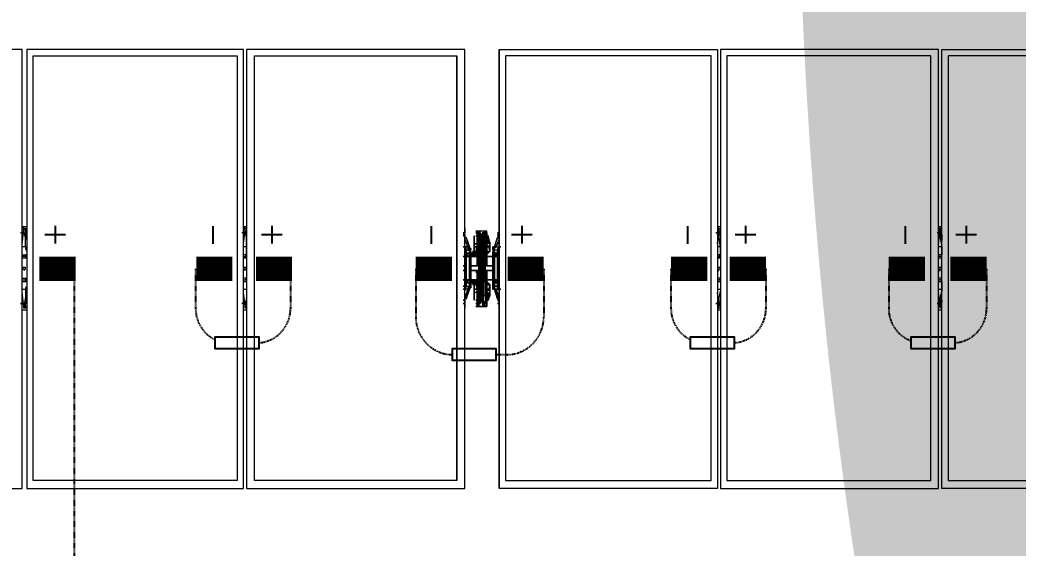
# Model space of a CAD drawing. Header units: feet. Extents: x -354 to 55127, y -297 to 4121.
# Drawn here: x 1429.5 to 1635.2, y 2525.7 to 2634.7 of the extents above; entities that cross this region are included whole.
import ezdxf
from ezdxf.enums import TextEntityAlignment as Align

# ---------------------------------------------------------------- set-up
doc = ezdxf.new("R2018")
doc.units = ezdxf.units.FT
doc.header["$MEASUREMENT"] = 0
doc.linetypes.add('HIDDEN', pattern=[0.375, 0.25, -0.125])
for name, color, linetype in [('E-HARN-COMP', 8, 'Continuous'), ('E-TRNK-CABL-NEG', 6, 'HIDDEN'), ('E-TRUNK-CABLE-POS', 6, 'HIDDEN'), ('G-ANNO-TEXT', 1, 'Continuous'), ('Polarity-Text', 7, 'Continuous')]:
    doc.layers.add(name, color=color, linetype=linetype)
doc.styles.add('NEI-A', font='arial.ttf')
doc.styles.get("Standard").update_dxf_attribs({"font": 'arial.ttf'})

# ---------------------------------------------------------------- blocks, each defined once
blk = doc.blocks.new('A$Cc93f9aa1')
at = {"lineweight": 5}
for points in [[(5.5131, 0.4666), (5.5131, 0), (5.2831, 0), (5.2831, 0.4666)], [(5.7481, 0.4666), (5.5164, 0.4666), (5.5164, 0), (5.7481, 0)], [(5.9831, 0), (5.7514, 0), (5.7514, 0.4666), (5.9831, 0.4666)], [(6.2514, 0), (6.2514, 0.4666), (6.0198, 0.4666), (6.0198, 0)], [(6.4847, 0.4666), (6.2547, 0.4666), (6.2547, 0), (6.4847, 0)], [(6.7197, 0.4666), (6.4897, 0.4666), (6.4897, 0), (6.7197, 0)], [(5.5064, 0.4583), (5.2898, 0.4583), (5.2898, 0.0067), (5.5064, 0.0067)], [(5.7414, 0.0067), (5.7414, 0.4583), (5.5248, 0.4583), (5.5248, 0.0067)], [(5.9764, 0.0067), (5.9764, 0.4583), (5.7581, 0.4583), (5.7581, 0.0067)], [(6.0281, 0.4583), (6.2431, 0.4583), (6.2431, 0.0067), (6.0281, 0.0067)], [(6.2614, 0.4583), (6.4781, 0.4583), (6.4781, 0.0067), (6.2614, 0.0067)], [(5.5148, 0.275), (5.5148, 0.2733)], [(5.9848, 0.2667), (5.9831, 0.2683), (5.9831, 0.27), (5.9831, 0.275), (5.9831, 0.27), (5.9831, 0.2683)], [(5.9948, 0.2667), (5.9931, 0.2617), (5.9931, 0.25), (5.9931, 0.2517), (5.9931, 0.25), (5.9931, 0.2617)], [(5.9964, 0.2667), (5.9964, 0.2583), (5.9964, 0.2667), (5.9948, 0.2667), (5.9948, 0.2583), (5.9948, 0.2667)], [(6.0081, 0.27), (6.0064, 0.27), (6.0064, 0.2733), (6.0064, 0.2717), (6.0048, 0.2717), (6.0048, 0.27), (6.0064, 0.27), (6.0048, 0.27), (6.0064, 0.27), (6.0048, 0.27), (6.0031, 0.27), (6.0048, 0.27), (6.0031, 0.27), (6.0048, 0.27), (6.0064, 0.27), (6.0048, 0.27), (6.0031, 0.27), (6.0031, 0.2683), (6.0031, 0.27), (6.0048, 0.27), (6.0031, 0.27), (6.0048, 0.27), (6.0048, 0.2683), (6.0031, 0.2683), (6.0014, 0.2683), (5.9998, 0.2683), (5.9981, 0.2683), (5.9981, 0.27), (5.9964, 0.27), (5.9964, 0.2733), (5.9981, 0.2733), (5.9981, 0.2717), (5.9998, 0.2717), (5.9981, 0.2717), (5.9981, 0.2733), (5.9998, 0.2733), (6.0048, 0.2733), (6.0064, 0.2733), (6.0081, 0.2733), (6.0064, 0.2733), (6.0048, 0.2733), (5.9998, 0.2733), (5.9981, 0.2733), (5.9964, 0.2733), (5.9964, 0.27), (5.9981, 0.27), (5.9981, 0.2683), (5.9998, 0.2683), (6.0014, 0.2683), (6.0031, 0.2683), (6.0048, 0.2683), (6.0048, 0.27), (6.0048, 0.2717), (6.0064, 0.2717), (6.0064, 0.2733), (6.0064, 0.27)], [(5.9964, 0.2383), (5.9981, 0.2383), (5.9964, 0.2383), (5.9964, 0.2617), (5.9964, 0.27), (5.9981, 0.27), (5.9964, 0.27), (5.9964, 0.2617)], [(5.9998, 0.27), (5.9981, 0.27), (5.9964, 0.27), (5.9981, 0.27)], [(6.0064, 0.195), (6.0064, 0.2033), (6.0064, 0.195), (6.0081, 0.195), (6.0064, 0.195), (6.0048, 0.1967), (6.0064, 0.195), (6.0064, 0.1933), (6.0048, 0.1933), (6.0048, 0.195), (6.0048, 0.1967), (6.0048, 0.195), (6.0064, 0.195), (6.0048, 0.195), (6.0048, 0.1933), (6.0064, 0.1933), (6.0064, 0.195), (6.0048, 0.195), (6.0048, 0.1933), (6.0064, 0.1933), (6.0081, 0.1933), (6.0064, 0.1933), (6.0048, 0.1933), (6.0048, 0.195), (6.0031, 0.195), (6.0048, 0.195), (6.0031, 0.195), (6.0048, 0.195), (6.0031, 0.195), (6.0048, 0.195), (6.0031, 0.195), (6.0048, 0.195), (6.0048, 0.1967), (6.0031, 0.1967), (6.0031, 0.2183), (6.0014, 0.2183), (6.0014, 0.2467), (6.0031, 0.2467), (6.0031, 0.2683), (6.0048, 0.2683), (6.0048, 0.2467), (6.0031, 0.2467), (6.0031, 0.2183), (6.0048, 0.2183), (6.0048, 0.2467), (6.0048, 0.2183), (6.0031, 0.2183), (6.0031, 0.2467), (6.0048, 0.2467), (6.0048, 0.2683), (6.0031, 0.2683), (6.0031, 0.2467), (6.0014, 0.2467), (6.0014, 0.2183), (6.0031, 0.2183), (6.0031, 0.1967), (6.0048, 0.1967), (6.0031, 0.1967), (6.0014, 0.1967), (5.9998, 0.1967), (5.9998, 0.195), (5.9981, 0.195), (5.9964, 0.195), (5.9981, 0.1967), (5.9964, 0.195), (5.9964, 0.1933), (5.9981, 0.1933), (5.9981, 0.195), (5.9998, 0.195), (5.9981, 0.195), (5.9981, 0.1967), (5.9981, 0.195), (5.9964, 0.195), (5.9964, 0.1933), (5.9981, 0.1933), (5.9981, 0.195), (5.9998, 0.195), (5.9981, 0.195), (5.9998, 0.195), (5.9998, 0.1967), (6.0014, 0.1967), (6.0031, 0.1967), (6.0048, 0.1967), (6.0048, 0.195)], [(6.0014, 0.2717), (5.9998, 0.2717), (5.9981, 0.2717), (5.9998, 0.27), (6.0014, 0.27), (5.9998, 0.27), (6.0014, 0.27), (5.9998, 0.27), (5.9981, 0.2717), (5.9998, 0.2717)], [(5.9998, 0.2683), (5.9998, 0.2467), (5.9981, 0.2467), (5.9981, 0.2683)], [(5.9998, 0.2683), (5.9998, 0.2467), (5.9981, 0.2467), (5.9981, 0.2683)], [(5.9998, 0.2467), (5.9998, 0.2183), (5.9981, 0.2183), (5.9981, 0.2467), (5.9981, 0.2183), (5.9998, 0.2183), (5.9998, 0.2467), (6.0014, 0.2467), (6.0014, 0.2667), (6.0014, 0.2467)], [(6.0014, 0.27), (5.9998, 0.27)], [(6.0014, 0.2683), (5.9998, 0.2683), (5.9998, 0.27), (5.9998, 0.2683), (6.0014, 0.2683), (6.0014, 0.2667), (5.9998, 0.2667), (6.0014, 0.2667)], [(6.0064, 0.2683), (6.0048, 0.2683), (6.0031, 0.2683), (6.0048, 0.2683)], [(6.0048, 0.2667), (6.0031, 0.2667)], [(6.0081, 0.2667), (6.0064, 0.2667)], [(6.0098, 0.2517), (6.0098, 0.2567), (6.0098, 0.2583), (6.0098, 0.2567), (6.0098, 0.255), (6.0064, 0.255), (6.0098, 0.255), (6.0098, 0.2567), (6.0098, 0.2517), (6.0098, 0.25), (6.0081, 0.25), (6.0064, 0.255), (6.0064, 0.2583), (6.0098, 0.2583), (6.0098, 0.2667), (6.0098, 0.2617), (6.0098, 0.25)], [(6.0098, 0.25), (6.0098, 0.26), (6.0098, 0.25), (6.0081, 0.2483), (6.0098, 0.25), (6.0081, 0.2483), (6.0081, 0.25), (6.0064, 0.255), (6.0064, 0.2583), (6.0064, 0.2667), (6.0064, 0.2583), (6.0098, 0.2583), (6.0098, 0.2667), (6.0098, 0.2617)], [(6.0198, 0.27), (6.0198, 0.2667), (6.0198, 0.27), (6.0198, 0.275)], [(5.9848, 0.2517), (5.9848, 0.25), (5.9831, 0.25), (5.9831, 0.2517), (5.9848, 0.2517), (5.9848, 0.2533), (5.9831, 0.255), (5.9864, 0.255), (5.9881, 0.255), (5.9848, 0.265), (5.9881, 0.255), (5.9864, 0.255), (5.9881, 0.255), (5.9881, 0.2533), (5.9881, 0.2517)], [(5.9831, 0.2517), (5.9831, 0.25), (5.9848, 0.25), (5.9848, 0.2517), (5.9881, 0.2517), (5.9881, 0.2533), (5.9881, 0.255), (5.9864, 0.255), (5.9831, 0.255), (5.9848, 0.2533), (5.9848, 0.2517)], [(5.9881, 0.2517), (5.9898, 0.2517), (5.9898, 0.255), (5.9881, 0.255), (5.9898, 0.255), (5.9881, 0.255), (5.9881, 0.2533), (5.9881, 0.255), (5.9898, 0.255), (5.9898, 0.2517), (5.9881, 0.2517), (5.9898, 0.2517), (5.9898, 0.215), (5.9881, 0.215), (5.9898, 0.215), (5.9898, 0.2517)], [(5.9931, 0.25), (5.9931, 0.26)], [(5.9948, 0.2583), (5.9964, 0.2583), (5.9964, 0.255), (5.9964, 0.25), (5.9948, 0.25), (5.9931, 0.2517), (5.9948, 0.2567), (5.9948, 0.255), (5.9964, 0.255), (5.9964, 0.2583)], [(5.9931, 0.2583), (5.9931, 0.2567)], [(5.9948, 0.2567), (5.9931, 0.2517), (5.9948, 0.25), (5.9964, 0.25), (5.9964, 0.255), (5.9948, 0.255)], [(5.9998, 0.2617), (5.9981, 0.2617)], [(5.9998, 0.2617), (5.9981, 0.2617)], [(6.0081, 0.2367), (6.0064, 0.2367), (6.0064, 0.2383), (6.0048, 0.2383), (6.0064, 0.2383), (6.0064, 0.2617), (6.0048, 0.2617), (6.0064, 0.2617), (6.0064, 0.2383), (6.0064, 0.235), (6.0081, 0.235), (6.0064, 0.235), (6.0081, 0.235), (6.0064, 0.235), (6.0081, 0.235), (6.0064, 0.235), (6.0064, 0.2383), (6.0064, 0.2367)], [(6.0064, 0.2617), (6.0048, 0.2617)], [(6.0148, 0.215), (6.0131, 0.215), (6.0131, 0.2517), (6.0148, 0.2517), (6.0131, 0.2517), (6.0131, 0.2533), (6.0148, 0.2533), (6.0148, 0.255), (6.0148, 0.2533), (6.0131, 0.2533), (6.0131, 0.2517), (6.0148, 0.2517), (6.0131, 0.2517), (6.0131, 0.215)], [(6.0164, 0.2533), (6.0164, 0.255), (6.0148, 0.255), (6.0181, 0.265), (6.0148, 0.255), (6.0164, 0.255), (6.0198, 0.255), (6.0198, 0.2533), (6.0181, 0.2533), (6.0181, 0.2517), (6.0148, 0.2517), (6.0148, 0.2533), (6.0164, 0.2533), (6.0164, 0.255), (6.0198, 0.255), (6.0198, 0.2533), (6.0181, 0.2533), (6.0181, 0.2517), (6.0148, 0.2517), (6.0148, 0.2533)], [(6.0164, 0.255), (6.0148, 0.255), (6.0148, 0.2533), (6.0164, 0.2533), (6.0148, 0.2533), (6.0148, 0.255)], [(5.9848, 0.215), (5.9848, 0.2133), (5.9848, 0.215), (5.9831, 0.215), (5.9831, 0.25), (5.9831, 0.215)], [(5.9881, 0.245), (5.9864, 0.245), (5.9848, 0.2467), (5.9848, 0.2483), (5.9864, 0.2483), (5.9848, 0.2483), (5.9848, 0.2467), (5.9848, 0.2483), (5.9864, 0.2483), (5.9881, 0.2483), (5.9864, 0.2483), (5.9848, 0.2483), (5.9848, 0.2467), (5.9848, 0.245), (5.9848, 0.2467), (5.9864, 0.245), (5.9848, 0.245), (5.9831, 0.245), (5.9848, 0.245), (5.9864, 0.245), (5.9881, 0.245), (5.9881, 0.2467), (5.9881, 0.2483)], [(5.9864, 0.2483), (5.9848, 0.2467), (5.9864, 0.245), (5.9881, 0.2467)], [(5.9864, 0.2483), (5.9848, 0.2467), (5.9864, 0.245), (5.9881, 0.2467)], [(5.9864, 0.2483), (5.9881, 0.2483)], [(5.9881, 0.245), (5.9864, 0.245), (5.9881, 0.245), (5.9881, 0.2467), (5.9864, 0.2467), (5.9881, 0.2467), (5.9864, 0.2467), (5.9881, 0.2467), (5.9864, 0.2467), (5.9881, 0.2467), (5.9864, 0.2467), (5.9881, 0.2467), (5.9864, 0.2467), (5.9881, 0.2467), (5.9864, 0.2467), (5.9881, 0.2467), (5.9864, 0.2467), (5.9881, 0.2467), (5.9864, 0.2467), (5.9881, 0.2467), (5.9864, 0.2467), (5.9881, 0.2467), (5.9881, 0.2483)], [(5.9898, 0.245), (5.9964, 0.245)], [(5.9948, 0.25), (5.9931, 0.25), (5.9948, 0.2483), (5.9931, 0.25), (5.9948, 0.25), (5.9964, 0.2483), (5.9981, 0.2483), (5.9964, 0.2483), (5.9981, 0.2483), (5.9964, 0.2483), (5.9964, 0.25), (5.9964, 0.2483)], [(5.9964, 0.2483), (5.9948, 0.2483), (5.9931, 0.25), (5.9948, 0.2483)], [(5.9964, 0.2483), (5.9964, 0.2467), (5.9964, 0.2483), (5.9948, 0.2483)], [(6.0064, 0.2483), (6.0131, 0.2483), (6.0064, 0.2483), (6.0081, 0.2483), (6.0098, 0.2483), (6.0081, 0.2483)], [(6.0131, 0.2467), (6.0081, 0.2467), (6.0064, 0.245), (6.0131, 0.245), (6.0064, 0.245), (6.0081, 0.2467)], [(6.0098, 0.25), (6.0081, 0.2483), (6.0098, 0.2483), (6.0081, 0.2483), (6.0098, 0.25), (6.0114, 0.25), (6.0098, 0.25), (6.0098, 0.2517), (6.0098, 0.25), (6.0081, 0.25), (6.0081, 0.2483)], [(6.0148, 0.2483), (6.0164, 0.2483), (6.0148, 0.2483), (6.0148, 0.2467), (6.0164, 0.245), (6.0148, 0.245), (6.0148, 0.2467)], [(6.0164, 0.2483), (6.0148, 0.2467), (6.0164, 0.245), (6.0181, 0.2467)], [(6.0148, 0.2483), (6.0164, 0.2483), (6.0148, 0.2483), (6.0148, 0.2467)], [(6.0164, 0.2483), (6.0148, 0.2467), (6.0164, 0.245), (6.0181, 0.2467)], [(6.0164, 0.245), (6.0181, 0.245), (6.0181, 0.2483), (6.0181, 0.245)], [(6.0214, 0.2517), (6.0198, 0.2517), (6.0198, 0.25), (6.0198, 0.2517), (6.0181, 0.2517), (6.0198, 0.2517)], [(6.0181, 0.25), (6.0181, 0.2517), (6.0181, 0.25), (6.0198, 0.25), (6.0198, 0.215), (6.0181, 0.215), (6.0198, 0.215), (6.0198, 0.25)], [(6.0214, 0.245), (6.0198, 0.245)], [(5.5164, 0.235), (5.5148, 0.235), (5.5148, 0.2333), (5.5131, 0.2333), (5.5131, 0.2317), (5.5148, 0.2317), (5.5164, 0.2317), (5.5164, 0.2333)], [(5.7498, 0.235), (5.7498, 0.2333), (5.7481, 0.2333), (5.7481, 0.2317), (5.7498, 0.2317), (5.7514, 0.2317), (5.7514, 0.2333), (5.7514, 0.235)], [(5.9848, 0.235), (5.9831, 0.235)], [(5.9848, 0.235), (5.9831, 0.235)], [(5.9981, 0.23), (5.9898, 0.23), (5.9898, 0.235), (5.9981, 0.235), (5.9964, 0.235), (5.9964, 0.2367), (5.9964, 0.2383), (5.9964, 0.235), (5.9981, 0.235), (5.9964, 0.235), (5.9981, 0.235), (5.9898, 0.235), (5.9898, 0.23), (5.9981, 0.23), (5.9998, 0.23), (5.9981, 0.23), (5.9964, 0.23), (5.9964, 0.2267), (5.9964, 0.23), (5.9981, 0.23), (5.9964, 0.23)], [(5.9964, 0.2367), (5.9964, 0.235), (5.9964, 0.2383)], [(5.9981, 0.235), (5.9964, 0.235)], [(5.9998, 0.2367), (5.9981, 0.2367)], [(5.9998, 0.2367), (5.9981, 0.2367)], [(6.0048, 0.235), (6.0131, 0.235), (6.0131, 0.23), (6.0131, 0.235), (6.0148, 0.235), (6.0131, 0.235)], [(6.0064, 0.235), (6.0064, 0.2367), (6.0081, 0.2367), (6.0064, 0.2367)], [(6.0214, 0.235), (6.0198, 0.235)], [(6.0214, 0.235), (6.0198, 0.235)], [(6.2531, 0.235), (6.2531, 0.2333), (6.2514, 0.2333), (6.2514, 0.2317), (6.2531, 0.2317), (6.2547, 0.2317), (6.2547, 0.2333)], [(6.4881, 0.235), (6.4864, 0.2333), (6.4864, 0.2317), (6.4897, 0.2317), (6.4897, 0.2333), (6.4881, 0.2333)], [(5.9848, 0.23), (5.9831, 0.23)], [(5.9848, 0.23), (5.9831, 0.23)], [(5.9964, 0.23), (5.9964, 0.2267)], [(5.9981, 0.23), (5.9964, 0.23)], [(5.9964, 0.2267), (5.9964, 0.2033), (5.9964, 0.195), (5.9981, 0.195), (5.9981, 0.1967), (5.9981, 0.195), (5.9964, 0.195), (5.9964, 0.2033), (5.9964, 0.2267), (5.9981, 0.2267)], [(6.0148, 0.23), (6.0131, 0.23), (6.0048, 0.23), (6.0131, 0.23)], [(6.0064, 0.2267), (6.0048, 0.2267), (6.0064, 0.2267), (6.0064, 0.2033), (6.0048, 0.2033), (6.0064, 0.2033)], [(6.0064, 0.2267), (6.0064, 0.23)], [(6.0214, 0.23), (6.0198, 0.23)], [(6.0214, 0.23), (6.0198, 0.23)], [(5.9881, 0.22), (5.9881, 0.2183), (5.9881, 0.2167), (5.9864, 0.2167), (5.9848, 0.2167), (5.9848, 0.2183), (5.9864, 0.2167), (5.9881, 0.2167), (5.9864, 0.2167), (5.9848, 0.2183), (5.9848, 0.2167), (5.9864, 0.2167), (5.9881, 0.2167), (5.9881, 0.2183), (5.9881, 0.22), (5.9864, 0.22), (5.9848, 0.22), (5.9831, 0.22), (5.9848, 0.22), (5.9848, 0.2183), (5.9848, 0.22), (5.9864, 0.22), (5.9881, 0.22), (5.9881, 0.2183), (5.9881, 0.2167), (5.9881, 0.2183), (5.9864, 0.2183), (5.9881, 0.2183), (5.9864, 0.2183), (5.9881, 0.2183), (5.9864, 0.2183), (5.9881, 0.2183), (5.9864, 0.2183), (5.9881, 0.2183), (5.9864, 0.2183), (5.9881, 0.2183), (5.9864, 0.2183), (5.9881, 0.2183), (5.9864, 0.2183), (5.9881, 0.2183), (5.9864, 0.2183), (5.9881, 0.2183), (5.9864, 0.2183), (5.9881, 0.2183)], [(5.9831, 0.215), (5.9831, 0.2133)], [(5.9881, 0.2117), (5.9864, 0.21), (5.9881, 0.21), (5.9848, 0.2), (5.9881, 0.21), (5.9864, 0.21), (5.9831, 0.21), (5.9848, 0.2117), (5.9848, 0.2133), (5.9881, 0.2133), (5.9881, 0.2117), (5.9864, 0.21), (5.9831, 0.21), (5.9848, 0.2117), (5.9848, 0.2133), (5.9881, 0.2133)], [(5.9864, 0.22), (5.9848, 0.22), (5.9848, 0.2183), (5.9848, 0.22), (5.9864, 0.22), (5.9881, 0.22)], [(5.9864, 0.22), (5.9848, 0.2183), (5.9864, 0.2167), (5.9881, 0.2183)], [(5.9864, 0.22), (5.9848, 0.2183), (5.9864, 0.2167), (5.9881, 0.2183)], [(5.9881, 0.2133), (5.9898, 0.2133), (5.9898, 0.21), (5.9898, 0.2133)], [(5.9964, 0.22), (5.9898, 0.22)], [(5.9948, 0.2083), (5.9948, 0.21), (5.9964, 0.21), (5.9964, 0.2117), (5.9964, 0.215), (5.9964, 0.2167), (5.9948, 0.215), (5.9964, 0.2167), (5.9964, 0.215), (5.9931, 0.215), (5.9931, 0.2133), (5.9931, 0.215), (5.9948, 0.2167), (5.9964, 0.2167), (5.9981, 0.2167), (5.9964, 0.2167), (5.9948, 0.2167), (5.9931, 0.215), (5.9931, 0.205), (5.9931, 0.215), (5.9931, 0.205), (5.9931, 0.215), (5.9931, 0.2133)], [(5.9964, 0.2167), (5.9948, 0.2167), (5.9931, 0.215), (5.9948, 0.2167)], [(5.9931, 0.2133), (5.9931, 0.215), (5.9964, 0.215), (5.9964, 0.2117), (5.9964, 0.21), (5.9948, 0.21), (5.9948, 0.2083)], [(5.9998, 0.2183), (6.0014, 0.2183), (6.0014, 0.1983), (5.9998, 0.1983), (6.0014, 0.1983), (6.0014, 0.1967), (5.9998, 0.1967), (6.0014, 0.1967), (6.0014, 0.1983), (6.0014, 0.2183), (5.9998, 0.2183), (5.9998, 0.1967), (5.9981, 0.1967), (5.9981, 0.2183), (5.9981, 0.1967), (5.9998, 0.1967)], [(6.0031, 0.195), (6.0031, 0.1967), (6.0048, 0.1967), (6.0048, 0.2183), (6.0048, 0.1967), (6.0031, 0.1967)], [(6.0081, 0.2183), (6.0131, 0.2183), (6.0081, 0.2183), (6.0064, 0.22), (6.0131, 0.22), (6.0064, 0.22)], [(6.0114, 0.215), (6.0098, 0.215), (6.0081, 0.2167), (6.0098, 0.215), (6.0081, 0.2167), (6.0081, 0.215), (6.0081, 0.2167), (6.0064, 0.2167), (6.0131, 0.2167), (6.0064, 0.2167), (6.0081, 0.2167), (6.0098, 0.2167), (6.0081, 0.2167), (6.0098, 0.215), (6.0081, 0.2167), (6.0098, 0.215)], [(6.0098, 0.2083), (6.0098, 0.215), (6.0081, 0.215), (6.0064, 0.2117), (6.0064, 0.21), (6.0098, 0.21), (6.0098, 0.2083), (6.0098, 0.2067), (6.0098, 0.2083), (6.0098, 0.21), (6.0064, 0.21), (6.0064, 0.2117), (6.0081, 0.215), (6.0098, 0.215)], [(6.0098, 0.2167), (6.0081, 0.2167)], [(6.0098, 0.2133), (6.0098, 0.215), (6.0098, 0.205), (6.0098, 0.215), (6.0098, 0.1983), (6.0098, 0.215)], [(6.0148, 0.2133), (6.0131, 0.2133), (6.0131, 0.2117), (6.0148, 0.2117), (6.0148, 0.21), (6.0148, 0.2117), (6.0164, 0.2117), (6.0148, 0.2117), (6.0148, 0.2133), (6.0148, 0.2117), (6.0164, 0.2117), (6.0164, 0.21), (6.0148, 0.21), (6.0148, 0.2117), (6.0131, 0.2117), (6.0131, 0.2133), (6.0148, 0.2133), (6.0181, 0.2133), (6.0181, 0.215), (6.0181, 0.2133)], [(6.0164, 0.22), (6.0148, 0.2183), (6.0164, 0.2167), (6.0181, 0.2183)], [(6.0181, 0.22), (6.0181, 0.2183), (6.0181, 0.22), (6.0164, 0.22), (6.0148, 0.22), (6.0164, 0.22), (6.0181, 0.22), (6.0148, 0.22), (6.0148, 0.2183), (6.0148, 0.22), (6.0148, 0.2183), (6.0148, 0.2167), (6.0164, 0.2167), (6.0148, 0.2183), (6.0148, 0.2167), (6.0164, 0.2167), (6.0148, 0.2183), (6.0148, 0.22)], [(6.0164, 0.22), (6.0148, 0.2183), (6.0164, 0.2167), (6.0181, 0.2183)], [(6.0164, 0.21), (6.0198, 0.21), (6.0198, 0.2117), (6.0181, 0.2117), (6.0181, 0.2133), (6.0198, 0.2133), (6.0198, 0.215), (6.0198, 0.2133), (6.0181, 0.2133), (6.0181, 0.2117), (6.0198, 0.2117), (6.0198, 0.21), (6.0164, 0.21), (6.0148, 0.21), (6.0181, 0.2), (6.0148, 0.21)], [(6.0181, 0.2167), (6.0164, 0.2167), (6.0181, 0.2167), (6.0181, 0.2183)], [(6.0214, 0.22), (6.0198, 0.22)], [(5.9881, 0.21), (5.9898, 0.21), (5.9881, 0.21), (5.9881, 0.2117), (5.9881, 0.21), (5.9898, 0.21)], [(5.9931, 0.2083), (5.9931, 0.2067)], [(5.9948, 0.1983), (5.9948, 0.2067), (5.9964, 0.2067), (5.9964, 0.1983)], [(5.9948, 0.1983), (5.9948, 0.2067), (5.9964, 0.2067), (5.9964, 0.1983)], [(5.9964, 0.21), (5.9964, 0.2067)], [(5.9998, 0.2033), (5.9981, 0.2033)], [(5.9998, 0.2033), (5.9981, 0.2033)], [(6.0064, 0.2033), (6.0048, 0.2033)], [(6.0064, 0.2067), (6.0064, 0.21)], [(6.0081, 0.1983), (6.0064, 0.1983), (6.0081, 0.1983), (6.0064, 0.1983), (6.0064, 0.2067), (6.0098, 0.2067), (6.0098, 0.1983), (6.0098, 0.2067), (6.0064, 0.2067), (6.0064, 0.1983)], [(6.0164, 0.21), (6.0148, 0.21), (6.0148, 0.2117), (6.0164, 0.2117)], [(5.9831, 0.1967), (5.9848, 0.1983)], [(5.9831, 0.19), (5.9831, 0.195)], [(5.9981, 0.1983), (5.9964, 0.1983)], [(6.0014, 0.195), (5.9998, 0.195)], [(6.0048, 0.1983), (6.0031, 0.1983)], [(6.0048, 0.195), (6.0031, 0.195)], [(6.0048, 0.1933), (6.0031, 0.1933), (6.0064, 0.1933), (6.0031, 0.1933)], [(6.0198, 0.1983), (6.0198, 0.1967)], [(6.0198, 0.19), (6.0198, 0.195)]]:
    blk.add_lwpolyline(points, close=True, dxfattribs=at)
for points in [[(5.9831, 0), (5.9831, 0.4666)], [(6.0198, 0.4666), (6.0198, 0)], [(5.9764, 0.0067), (5.9764, 0.4583)], [(6.0281, 0.4583), (6.0281, 0.0067)], [(5.5164, 0.2767), (5.5131, 0.2767)], [(5.7514, 0.2767), (5.7481, 0.2767)], [(6.2547, 0.2767), (6.2514, 0.2767)], [(6.4897, 0.2767), (6.4847, 0.2767)], [(5.5148, 0.255), (5.5131, 0.255), (5.5131, 0.2567), (5.5148, 0.2633), (5.5148, 0.2733), (5.5148, 0.27), (5.5131, 0.2683)], [(5.5164, 0.27), (5.5164, 0.2733)], [(5.7514, 0.275), (5.7498, 0.275), (5.7498, 0.2733), (5.7498, 0.2717), (5.7481, 0.2717), (5.7481, 0.27), (5.7481, 0.2683)], [(5.7498, 0.255), (5.7481, 0.255), (5.7481, 0.2567), (5.7498, 0.2633), (5.7498, 0.2733)], [(5.7498, 0.27), (5.7498, 0.2733), (5.7498, 0.275)], [(5.9831, 0.2667), (5.9831, 0.2667)], [(5.9831, 0.2667), (5.9831, 0.2667)], [(5.9981, 0.27), (5.9998, 0.27), (5.9981, 0.27)], [(5.9981, 0.27), (5.9998, 0.27), (5.9981, 0.27)], [(6.0048, 0.2717), (6.0064, 0.2717), (6.0048, 0.2717)], [(6.0048, 0.2717), (6.0064, 0.2717), (6.0048, 0.2717)], [(6.0048, 0.27), (6.0048, 0.27)], [(6.0048, 0.27), (6.0064, 0.27)], [(6.0048, 0.27), (6.0048, 0.27)], [(6.0064, 0.27), (6.0048, 0.27)], [(6.0064, 0.2617), (6.0064, 0.27)], [(6.0064, 0.2617), (6.0064, 0.27)], [(6.0081, 0.2667), (6.0081, 0.2667)], [(6.0081, 0.2667), (6.0081, 0.2667)], [(6.0198, 0.2667), (6.0198, 0.2667)], [(6.0198, 0.2667), (6.0198, 0.2667)], [(6.2531, 0.27), (6.2531, 0.2733), (6.2531, 0.275), (6.2531, 0.2733), (6.2514, 0.2717), (6.2514, 0.27), (6.2514, 0.2683)], [(6.2531, 0.255), (6.2514, 0.255), (6.2514, 0.2633), (6.2531, 0.2733)], [(6.4847, 0.255), (6.4864, 0.255), (6.4864, 0.2633), (6.4881, 0.2733)], [(6.4881, 0.27), (6.4881, 0.2733), (6.4864, 0.2733), (6.4864, 0.27), (6.4864, 0.2683)], [(6.4881, 0.2733), (6.4881, 0.275), (6.4881, 0.2733)], [(5.5148, 0.2467), (5.5131, 0.2467), (5.5131, 0.255)], [(5.7498, 0.2467), (5.7481, 0.2467), (5.7481, 0.255)], [(5.9931, 0.26), (5.9931, 0.26)], [(5.9931, 0.26), (5.9931, 0.26)], [(6.0098, 0.26), (6.0098, 0.26)], [(6.0098, 0.26), (6.0098, 0.26)], [(6.2531, 0.2467), (6.2514, 0.2467), (6.2514, 0.255)], [(6.4897, 0.2467), (6.4864, 0.2467), (6.4847, 0.2467), (6.4847, 0.2517), (6.4864, 0.2533), (6.4864, 0.255)], [(5.5164, 0.2467), (5.5131, 0.2467)], [(5.5164, 0.245), (5.5131, 0.245), (5.5148, 0.245)], [(5.5131, 0.245), (5.5131, 0.2433), (5.5164, 0.2433)], [(5.7514, 0.2467), (5.7481, 0.2467)], [(5.7514, 0.245), (5.7481, 0.245), (5.7498, 0.245)], [(5.7481, 0.245), (5.7481, 0.2433), (5.7514, 0.2433)], [(5.9848, 0.2483), (5.9848, 0.2483)], [(5.9848, 0.2483), (5.9848, 0.2483)], [(5.9848, 0.2467), (5.9848, 0.2467)], [(5.9848, 0.2467), (5.9848, 0.2467)], [(5.9848, 0.245), (5.9848, 0.245)], [(5.9848, 0.245), (5.9848, 0.245)], [(5.9864, 0.2483), (5.9864, 0.2483)], [(5.9864, 0.2483), (5.9864, 0.2483)], [(5.9864, 0.245), (5.9864, 0.245)], [(5.9864, 0.245), (5.9864, 0.245)], [(5.9881, 0.2517), (5.9881, 0.2517)], [(5.9881, 0.2517), (5.9881, 0.2517)], [(5.9881, 0.2483), (5.9881, 0.2483)], [(5.9881, 0.2483), (5.9881, 0.2483)], [(5.9881, 0.2467), (5.9881, 0.2467)], [(5.9881, 0.2467), (5.9881, 0.2467)], [(5.9881, 0.245), (5.9881, 0.245)], [(5.9881, 0.245), (5.9881, 0.245)], [(5.9898, 0.2517), (5.9898, 0.2517)], [(5.9898, 0.2517), (5.9898, 0.2517)], [(6.0131, 0.2517), (6.0131, 0.2517)], [(6.0131, 0.2517), (6.0131, 0.2517)], [(6.0148, 0.2467), (6.0148, 0.245), (6.0164, 0.245), (6.0181, 0.245), (6.0181, 0.2467), (6.0164, 0.2467), (6.0181, 0.2467), (6.0164, 0.2467), (6.0181, 0.2467), (6.0164, 0.2467), (6.0181, 0.2467), (6.0164, 0.2467), (6.0181, 0.2467), (6.0164, 0.2467), (6.0181, 0.2467), (6.0164, 0.2467), (6.0181, 0.2467), (6.0164, 0.2467), (6.0181, 0.2467), (6.0164, 0.2467), (6.0181, 0.2467), (6.0164, 0.2467), (6.0181, 0.2467), (6.0198, 0.2467), (6.0181, 0.2467), (6.0181, 0.2483), (6.0181, 0.2467), (6.0181, 0.245)], [(6.0148, 0.2483), (6.0148, 0.2483)], [(6.0148, 0.2483), (6.0148, 0.2483)], [(6.0148, 0.2467), (6.0148, 0.2467)], [(6.0148, 0.2467), (6.0164, 0.245)], [(6.0148, 0.2467), (6.0148, 0.2467)], [(6.0148, 0.245), (6.0148, 0.245)], [(6.0148, 0.245), (6.0148, 0.245)], [(6.0164, 0.2483), (6.0181, 0.2483), (6.0164, 0.2483)], [(6.0164, 0.2483), (6.0164, 0.2483)], [(6.0164, 0.2483), (6.0181, 0.2483), (6.0164, 0.2483)], [(6.0164, 0.2483), (6.0164, 0.2483)], [(6.0164, 0.245), (6.0164, 0.245)], [(6.0164, 0.245), (6.0181, 0.245)], [(6.0164, 0.245), (6.0164, 0.245)], [(6.0181, 0.2483), (6.0181, 0.2483)], [(6.0181, 0.2483), (6.0181, 0.2483)], [(6.0181, 0.2467), (6.0181, 0.2467)], [(6.0181, 0.2467), (6.0181, 0.2467)], [(6.0181, 0.245), (6.0181, 0.245)], [(6.0181, 0.245), (6.0181, 0.245)], [(6.2547, 0.2467), (6.2514, 0.2467)], [(6.2547, 0.245), (6.2514, 0.245), (6.2531, 0.245)], [(6.2514, 0.245), (6.2514, 0.2433), (6.2547, 0.2433)], [(6.4847, 0.2467), (6.4864, 0.2467)], [(6.4897, 0.245), (6.4864, 0.245), (6.4847, 0.245)], [(6.4864, 0.2433), (6.4864, 0.245)], [(6.4897, 0.2433), (6.4864, 0.2433), (6.4847, 0.2433)], [(5.9981, 0.23), (5.9998, 0.23)], [(5.9981, 0.23), (5.9998, 0.23)], [(6.0064, 0.23), (6.0081, 0.23)], [(6.0064, 0.23), (6.0081, 0.23)], [(6.0064, 0.23), (6.0081, 0.23)], [(6.0064, 0.23), (6.0081, 0.23)], [(6.0064, 0.23), (6.0064, 0.2267)], [(6.0064, 0.23), (6.0064, 0.2267)], [(6.0064, 0.23), (6.0081, 0.23)], [(6.0064, 0.23), (6.0081, 0.23)], [(6.0064, 0.23), (6.0081, 0.23)], [(6.0064, 0.23), (6.0081, 0.23)], [(5.5164, 0.2217), (5.5131, 0.2217), (5.5131, 0.22), (5.5164, 0.22)], [(5.5148, 0.1917), (5.5148, 0.2), (5.5131, 0.21), (5.5131, 0.2183), (5.5148, 0.2183)], [(5.5131, 0.2183), (5.5164, 0.2183)], [(5.7514, 0.2217), (5.7481, 0.2217), (5.7481, 0.22)], [(5.7514, 0.22), (5.7481, 0.22), (5.7498, 0.22)], [(5.7498, 0.2183), (5.7481, 0.2183), (5.7481, 0.21), (5.7498, 0.2), (5.7498, 0.1917), (5.7514, 0.1917)], [(5.7481, 0.2183), (5.7514, 0.2183)], [(5.9831, 0.2133), (5.9848, 0.2133), (5.9831, 0.2133)], [(5.9831, 0.2133), (5.9848, 0.2133), (5.9831, 0.2133)], [(5.9848, 0.22), (5.9848, 0.22)], [(5.9848, 0.22), (5.9848, 0.22)], [(5.9848, 0.2183), (5.9848, 0.2183)], [(5.9848, 0.2183), (5.9848, 0.2183)], [(5.9848, 0.2167), (5.9848, 0.2167)], [(5.9848, 0.2167), (5.9848, 0.2167)], [(5.9864, 0.22), (5.9864, 0.22)], [(5.9864, 0.22), (5.9864, 0.22)], [(5.9864, 0.2167), (5.9864, 0.2167)], [(5.9864, 0.2167), (5.9864, 0.2167)], [(5.9881, 0.22), (5.9881, 0.22)], [(5.9881, 0.22), (5.9881, 0.22)], [(5.9881, 0.2183), (5.9881, 0.2183)], [(5.9881, 0.2183), (5.9881, 0.2183)], [(5.9881, 0.2167), (5.9881, 0.2167)], [(5.9881, 0.2167), (5.9881, 0.2167)], [(5.9881, 0.215), (5.9881, 0.215)], [(5.9881, 0.215), (5.9881, 0.215)], [(5.9898, 0.215), (5.9898, 0.215)], [(5.9898, 0.215), (5.9898, 0.215)], [(5.9964, 0.2167), (5.9964, 0.2183)], [(5.9964, 0.2167), (5.9964, 0.2183)], [(5.9964, 0.2167), (5.9981, 0.2167)], [(5.9964, 0.2167), (5.9981, 0.2167)], [(6.0131, 0.215), (6.0131, 0.215)], [(6.0131, 0.215), (6.0131, 0.215)], [(6.0148, 0.22), (6.0148, 0.22)], [(6.0148, 0.22), (6.0148, 0.22)], [(6.0148, 0.2183), (6.0148, 0.2183)], [(6.0148, 0.2183), (6.0148, 0.2183)], [(6.0148, 0.2167), (6.0148, 0.2167)], [(6.0148, 0.2167), (6.0148, 0.2167)], [(6.0148, 0.215), (6.0148, 0.215)], [(6.0148, 0.215), (6.0148, 0.215)], [(6.0181, 0.22), (6.0164, 0.22)], [(6.0164, 0.22), (6.0164, 0.22)], [(6.0164, 0.22), (6.0181, 0.22)], [(6.0164, 0.22), (6.0164, 0.22)], [(6.0164, 0.2183), (6.0181, 0.2183)], [(6.0164, 0.2183), (6.0181, 0.2183)], [(6.0164, 0.2183), (6.0181, 0.2183)], [(6.0164, 0.2183), (6.0181, 0.2183)], [(6.0164, 0.2183), (6.0181, 0.2183)], [(6.0164, 0.2183), (6.0181, 0.2183)], [(6.0164, 0.2183), (6.0181, 0.2183)], [(6.0164, 0.2183), (6.0181, 0.2183)], [(6.0164, 0.2183), (6.0181, 0.2183)], [(6.0164, 0.2183), (6.0181, 0.2183)], [(6.0164, 0.2183), (6.0181, 0.2183)], [(6.0164, 0.2183), (6.0181, 0.2183)], [(6.0164, 0.2183), (6.0181, 0.2183)], [(6.0164, 0.2183), (6.0181, 0.2183)], [(6.0164, 0.2183), (6.0181, 0.2183)], [(6.0164, 0.2183), (6.0181, 0.2183)], [(6.0164, 0.2183), (6.0181, 0.2183)], [(6.0164, 0.2183), (6.0181, 0.2183)], [(6.0164, 0.2167), (6.0181, 0.2167)], [(6.0164, 0.2167), (6.0164, 0.2167)], [(6.0164, 0.2167), (6.0181, 0.2167)], [(6.0164, 0.2167), (6.0164, 0.2167)], [(6.0181, 0.22), (6.0181, 0.22)], [(6.0181, 0.2183), (6.0181, 0.22)], [(6.0181, 0.22), (6.0181, 0.22)], [(6.0181, 0.2183), (6.0181, 0.22)], [(6.0181, 0.2183), (6.0181, 0.2183)], [(6.0181, 0.2167), (6.0181, 0.2183)], [(6.0181, 0.2167), (6.0181, 0.2183)], [(6.0181, 0.2183), (6.0181, 0.2183)], [(6.0181, 0.2167), (6.0181, 0.2167)], [(6.0181, 0.2167), (6.0181, 0.2167)], [(6.2547, 0.2217), (6.2514, 0.2217), (6.2514, 0.22)], [(6.2547, 0.22), (6.2514, 0.22), (6.2531, 0.22)], [(6.2531, 0.2183), (6.2514, 0.2183), (6.2514, 0.21), (6.2514, 0.2), (6.2531, 0.1933), (6.2531, 0.1917), (6.2547, 0.1917)], [(6.2514, 0.2183), (6.2547, 0.2183)], [(6.4897, 0.2217), (6.4864, 0.2217), (6.4847, 0.2217)], [(6.4847, 0.22), (6.4864, 0.22), (6.4897, 0.22)], [(6.4864, 0.21), (6.4864, 0.2117), (6.4847, 0.215), (6.4847, 0.2183), (6.4864, 0.2183), (6.4847, 0.2183)], [(6.4864, 0.22), (6.4864, 0.2217)], [(6.4897, 0.2183), (6.4864, 0.2183)], [(5.9931, 0.205), (5.9948, 0.1983)], [(5.9931, 0.205), (5.9931, 0.205)], [(5.9931, 0.205), (5.9948, 0.1983)], [(5.9931, 0.205), (5.9931, 0.205)], [(6.0098, 0.205), (6.0098, 0.205)], [(6.0098, 0.205), (6.0098, 0.205)], [(6.4847, 0.21), (6.4864, 0.21), (6.4864, 0.2), (6.4881, 0.1933), (6.4881, 0.1917), (6.4897, 0.1917)], [(5.5131, 0.1967), (5.5148, 0.195), (5.5148, 0.19), (5.5148, 0.1917), (5.5164, 0.1917), (5.5164, 0.195)], [(5.7481, 0.1967), (5.7481, 0.195), (5.7481, 0.1933), (5.7498, 0.1933), (5.7498, 0.19), (5.7514, 0.19)], [(5.7498, 0.195), (5.7498, 0.1917), (5.7498, 0.19)], [(5.9831, 0.1983), (5.9831, 0.1983)], [(5.9831, 0.1983), (5.9831, 0.1983)], [(5.9831, 0.195), (5.9831, 0.195)], [(5.9831, 0.195), (5.9831, 0.195)], [(5.9948, 0.1983), (5.9948, 0.1983)], [(5.9948, 0.1983), (5.9948, 0.1983)], [(5.9981, 0.1933), (5.9998, 0.195)], [(5.9981, 0.1933), (5.9998, 0.195)], [(5.9981, 0.1933), (5.9998, 0.1933)], [(5.9981, 0.1933), (5.9998, 0.1933)], [(5.9981, 0.1933), (5.9998, 0.1933)], [(5.9981, 0.1933), (6.0031, 0.1933)], [(5.9981, 0.1933), (5.9998, 0.1933)], [(5.9981, 0.1933), (5.9998, 0.1933)], [(5.9981, 0.1933), (5.9998, 0.1933)], [(5.9981, 0.1933), (6.0031, 0.1933)], [(5.9998, 0.195), (6.0014, 0.195)], [(5.9998, 0.195), (6.0014, 0.195)], [(5.9998, 0.195), (6.0014, 0.195)], [(5.9998, 0.195), (6.0014, 0.195)], [(6.0081, 0.1983), (6.0081, 0.1983)], [(6.0081, 0.1983), (6.0081, 0.1983)], [(6.0198, 0.1983), (6.0198, 0.1983)], [(6.0198, 0.1983), (6.0198, 0.1983)], [(6.0198, 0.195), (6.0198, 0.195)], [(6.0198, 0.195), (6.0198, 0.195)], [(6.2514, 0.1967), (6.2514, 0.195), (6.2514, 0.1933), (6.2531, 0.1933), (6.2531, 0.19), (6.2547, 0.19)], [(6.2531, 0.195), (6.2531, 0.1917), (6.2531, 0.19)], [(6.4881, 0.19), (6.4881, 0.1917), (6.4864, 0.1917), (6.4864, 0.195), (6.4864, 0.1967)], [(6.4881, 0.195), (6.4881, 0.1917), (6.4881, 0.19), (6.4897, 0.19)], [(5.5164, 0.1883), (5.5131, 0.1883)], [(5.5148, 0.19), (5.5164, 0.19)], [(5.7514, 0.1883), (5.7481, 0.1883)], [(6.2547, 0.1883), (6.2514, 0.1883)], [(6.4897, 0.1883), (6.4847, 0.1883)]]:
    blk.add_lwpolyline(points, dxfattribs=at)
at = {"color": 8, "lineweight": 5, "true_color": 0x808080}
for points in [[(5.5164, 0.2767), (5.5131, 0.2767)], [(5.7514, 0.2767), (5.7481, 0.2767)], [(6.2547, 0.2767), (6.2514, 0.2767)], [(6.4897, 0.2767), (6.4847, 0.2767)], [(5.5131, 0.2733), (5.5148, 0.275)], [(5.5131, 0.27), (5.5148, 0.27), (5.5131, 0.2683), (5.5131, 0.2617)], [(5.5131, 0.2667), (5.5131, 0.2683), (5.5148, 0.2683)], [(5.5148, 0.2733), (5.5164, 0.2583)], [(5.5164, 0.2733), (5.5164, 0.2733)], [(5.5164, 0.2683), (5.5164, 0.27)], [(5.7481, 0.2733), (5.7481, 0.275), (5.7498, 0.275)], [(5.7481, 0.2617), (5.7481, 0.27), (5.7498, 0.27)], [(5.7481, 0.2667), (5.7481, 0.2683)], [(5.7498, 0.2733), (5.7498, 0.2733)], [(5.7498, 0.2733), (5.7514, 0.2583)], [(5.7514, 0.2683), (5.7514, 0.27)], [(5.9981, 0.2717), (5.9981, 0.2717)], [(5.9981, 0.2717), (5.9981, 0.2717)], [(5.9981, 0.27), (5.9998, 0.27)], [(5.9981, 0.27), (5.9998, 0.27)], [(5.9981, 0.27), (5.9998, 0.27)], [(5.9981, 0.27), (5.9998, 0.27)], [(5.9998, 0.27), (6.0014, 0.27)], [(5.9998, 0.27), (6.0014, 0.27)], [(6.0031, 0.27), (6.0048, 0.27)], [(6.0031, 0.27), (6.0048, 0.27)], [(6.0048, 0.2717), (6.0048, 0.2717)], [(6.0048, 0.2717), (6.0048, 0.2717)], [(6.0048, 0.27), (6.0064, 0.27)], [(6.0048, 0.27), (6.0064, 0.27)], [(6.0048, 0.27), (6.0064, 0.27)], [(6.0048, 0.27), (6.0064, 0.27)], [(6.0064, 0.27), (6.0064, 0.2617)], [(6.0064, 0.27), (6.0064, 0.2617)], [(6.2514, 0.2733), (6.2514, 0.275), (6.2531, 0.275)], [(6.2514, 0.2617), (6.2514, 0.27), (6.2531, 0.27)], [(6.2514, 0.2667), (6.2514, 0.2683), (6.2531, 0.2683)], [(6.2531, 0.2733), (6.2531, 0.2733)], [(6.2531, 0.2733), (6.2547, 0.2583)], [(6.2547, 0.2683), (6.2547, 0.27), (6.2564, 0.27)], [(6.4847, 0.2733), (6.4864, 0.2733), (6.4864, 0.275), (6.4881, 0.275)], [(6.4847, 0.27), (6.4864, 0.27), (6.4864, 0.2683), (6.4847, 0.2617)], [(6.4847, 0.2667), (6.4864, 0.2683), (6.4847, 0.2683)], [(6.4881, 0.2733), (6.4881, 0.2733)], [(6.4881, 0.2733), (6.4897, 0.2583)], [(6.4897, 0.2683), (6.4897, 0.27)], [(5.5164, 0.255), (5.5131, 0.255)], [(5.7514, 0.255), (5.7481, 0.255)], [(6.2547, 0.255), (6.2514, 0.255)], [(6.4897, 0.255), (6.4864, 0.255)], [(5.5131, 0.21), (5.5164, 0.21)], [(5.5131, 0.195), (5.5148, 0.195), (5.5131, 0.1967), (5.5131, 0.2033)], [(5.5164, 0.2067), (5.5148, 0.1917)], [(5.7481, 0.21), (5.7514, 0.21)], [(5.7481, 0.2033), (5.7481, 0.195), (5.7498, 0.195)], [(5.7514, 0.2067), (5.7498, 0.1917)], [(6.2514, 0.21), (6.2547, 0.21)], [(6.2514, 0.2033), (6.2514, 0.195), (6.2531, 0.195)], [(6.2547, 0.2067), (6.2531, 0.1917)], [(6.4847, 0.195), (6.4864, 0.195), (6.4864, 0.1967), (6.4847, 0.2033)], [(6.4864, 0.21), (6.4897, 0.21)], [(6.4897, 0.2067), (6.4881, 0.1917)], [(5.5131, 0.1967), (5.5131, 0.1983)], [(5.5148, 0.19), (5.5148, 0.1917), (5.5131, 0.1917)], [(5.5164, 0.1967), (5.5164, 0.195), (5.5181, 0.195)], [(5.5164, 0.1917), (5.5164, 0.1917)], [(5.7498, 0.1967), (5.7481, 0.1967), (5.7481, 0.1983)], [(5.7498, 0.19), (5.7481, 0.1917)], [(5.7498, 0.1917), (5.7498, 0.1917)], [(5.7514, 0.1967), (5.7514, 0.195), (5.7531, 0.195)], [(5.9981, 0.1933), (5.9981, 0.1933)], [(5.9981, 0.1933), (5.9981, 0.1933)], [(6.0048, 0.1933), (6.0048, 0.1933)], [(6.0048, 0.1933), (6.0048, 0.1933)], [(6.2514, 0.1967), (6.2514, 0.1983)], [(6.2531, 0.19), (6.2514, 0.19), (6.2514, 0.1917)], [(6.2531, 0.1917), (6.2531, 0.1917)], [(6.2547, 0.1967), (6.2547, 0.195), (6.2564, 0.195)], [(6.4847, 0.1967), (6.4864, 0.1967), (6.4847, 0.1983)], [(6.4881, 0.19), (6.4864, 0.19), (6.4864, 0.1917), (6.4847, 0.1917)], [(6.4881, 0.1917), (6.4881, 0.1917)], [(6.4897, 0.1967), (6.4897, 0.195), (6.4914, 0.195)], [(5.5164, 0.1883), (5.5131, 0.1883)], [(5.7514, 0.1883), (5.7481, 0.1883)], [(6.2547, 0.1883), (6.2514, 0.1883)], [(6.4897, 0.1883), (6.4847, 0.1883)]]:
    blk.add_lwpolyline(points, dxfattribs=at)
for points in [[(5.5181, 0.27), (5.5164, 0.27)], [(5.7531, 0.27), (5.7514, 0.27)], [(5.9848, 0.27), (5.9831, 0.27)], [(5.9831, 0.2667), (5.9848, 0.2667)], [(5.9964, 0.27), (5.9964, 0.2617)], [(5.9981, 0.2717), (5.9981, 0.2733)], [(5.9998, 0.27), (5.9981, 0.27)], [(6.0014, 0.27), (5.9998, 0.27)], [(6.0048, 0.27), (6.0031, 0.27)], [(6.0048, 0.2733), (6.0048, 0.2717)], [(6.0064, 0.27), (6.0048, 0.27)], [(6.0214, 0.27), (6.0198, 0.27)], [(6.0214, 0.2667), (6.0198, 0.2667)], [(6.4914, 0.27), (6.4897, 0.27)], [(5.9831, 0.255), (5.9814, 0.255), (5.9831, 0.255), (5.9831, 0.2567)], [(5.9831, 0.265), (5.9848, 0.265), (5.9831, 0.265), (5.9864, 0.255)], [(5.9981, 0.2583), (5.9964, 0.2583)], [(5.9981, 0.255), (5.9964, 0.255)], [(5.9998, 0.235), (5.9981, 0.235), (5.9981, 0.2383), (5.9981, 0.2617), (5.9981, 0.2383), (5.9981, 0.235)], [(6.0048, 0.235), (6.0048, 0.2383), (6.0048, 0.2617), (6.0048, 0.2383)], [(6.0081, 0.2583), (6.0064, 0.2583)], [(6.0081, 0.255), (6.0064, 0.255)], [(6.0164, 0.255), (6.0198, 0.265), (6.0181, 0.265), (6.0198, 0.265)], [(6.0214, 0.255), (6.0198, 0.255), (6.0198, 0.2567), (6.0198, 0.255)], [(5.9848, 0.2483), (5.9848, 0.25)], [(5.9848, 0.22), (5.9848, 0.245)], [(5.9881, 0.2517), (5.9881, 0.2483)], [(5.9881, 0.245), (5.9881, 0.22)], [(5.9981, 0.25), (5.9964, 0.25)], [(6.0081, 0.25), (6.0064, 0.25)], [(6.0148, 0.2483), (6.0148, 0.2517)], [(6.0148, 0.22), (6.0148, 0.245)], [(6.0181, 0.25), (6.0181, 0.2483)], [(6.0181, 0.245), (6.0181, 0.22)], [(5.9998, 0.2367), (5.9981, 0.2367)], [(5.9998, 0.2367), (5.9981, 0.2367)], [(6.0064, 0.2367), (6.0048, 0.2367)], [(6.0064, 0.2367), (6.0048, 0.2367)], [(6.0081, 0.235), (6.0064, 0.235)], [(5.9998, 0.23), (5.9981, 0.23), (5.9981, 0.2267), (5.9981, 0.2033), (5.9981, 0.2267), (5.9981, 0.23)], [(5.9998, 0.2283), (5.9981, 0.2283)], [(5.9998, 0.2283), (5.9981, 0.2283)], [(6.0048, 0.23), (6.0048, 0.2033)], [(6.0064, 0.2283), (6.0048, 0.2283)], [(6.0064, 0.2283), (6.0048, 0.2283)], [(6.0081, 0.23), (6.0064, 0.23)], [(5.9848, 0.215), (5.9848, 0.2167)], [(5.9881, 0.2167), (5.9881, 0.215)], [(5.9981, 0.215), (5.9964, 0.215)], [(6.0064, 0.215), (6.0081, 0.215)], [(6.0148, 0.215), (6.0148, 0.2167)], [(6.0181, 0.2167), (6.0181, 0.215)], [(5.9814, 0.21), (5.9831, 0.21), (5.9831, 0.2117), (5.9831, 0.21)], [(5.9864, 0.21), (5.9831, 0.2017)], [(5.9981, 0.2117), (5.9964, 0.2117)], [(5.9981, 0.2067), (5.9964, 0.2067)], [(5.9964, 0.2033), (5.9964, 0.195)], [(6.0064, 0.195), (6.0048, 0.195), (6.0064, 0.195), (6.0048, 0.195), (6.0031, 0.195), (6.0048, 0.195), (6.0064, 0.195), (6.0048, 0.195), (6.0064, 0.195), (6.0064, 0.2033)], [(6.0081, 0.2117), (6.0064, 0.2117)], [(6.0081, 0.2067), (6.0064, 0.2067)], [(6.0198, 0.2017), (6.0164, 0.21)], [(6.0198, 0.21), (6.0198, 0.2117), (6.0198, 0.21), (6.0214, 0.21)], [(5.9831, 0.2), (5.9848, 0.2)], [(5.9831, 0.1983), (5.9848, 0.1983)], [(5.9848, 0.1967), (5.9831, 0.1967)], [(5.9848, 0.195), (5.9831, 0.195)], [(5.9998, 0.195), (5.9981, 0.195), (5.9998, 0.195), (5.9981, 0.195), (5.9998, 0.195), (6.0014, 0.195)], [(5.9998, 0.195), (5.9981, 0.195)], [(5.9998, 0.1933), (5.9981, 0.1933)], [(6.0014, 0.1967), (5.9998, 0.1967)], [(6.0048, 0.1967), (6.0031, 0.1967)], [(6.0064, 0.1933), (6.0048, 0.1933)], [(6.0198, 0.2), (6.0181, 0.2)], [(6.0214, 0.1983), (6.0198, 0.1983)], [(6.0214, 0.1967), (6.0198, 0.1967)], [(6.0214, 0.195), (6.0198, 0.195)]]:
    blk.add_lwpolyline(points, close=True, dxfattribs=at)
blk = doc.blocks.new('DETAIL_TITLE')
at = {"style": 'NEI-A', "flags": 8}
blk.add_attdef('#', text='', height=0.2, dxfattribs=at).set_placement((0.5922, -0.5109), align=Align.MIDDLE_CENTER)
at = {"lineweight": 30, "flags": 104}
blk.add_attdef('DETAIL_TITLE', text='', height=0.2, dxfattribs=at).set_placement((0.9099, -0.5251), align=Align.BOTTOM_LEFT)
at = {"style": 'NEI-A'}
for tag, p in [('SCALE:', (0.9386, -0.7379)), ('1"_=_', (1.5474, -0.7379))]:
    blk.add_attdef(tag, text='', height=0.1, dxfattribs=at).set_placement(p, align=Align.BOTTOM_LEFT)

msp = doc.modelspace()

# ---------------------------------------------------------------- linework, layer by layer
at = {"layer": 'E-HARN-COMP', "const_width": 5}
for points in [[(1433.47, 2583.32), (1440.92, 2583.32)], [(1465.79, 2583.32), (1473.24, 2583.32)], [(1478.09, 2583.32), (1485.54, 2583.32)], [(1511.03, 2583.32), (1518.48, 2583.32)], [(1529.96, 2583.32), (1537.41, 2583.32)], [(1563.63, 2583.32), (1571.09, 2583.32)], [(1575.74, 2583.32), (1583.2, 2583.32)], [(1608.5, 2583.32), (1615.95, 2583.32)], [(1621.21, 2583.32), (1628.67, 2583.32)]]:
    msp.add_lwpolyline(points, dxfattribs=at)
at = {"layer": 'E-HARN-COMP'}
for points in [[(1474.17, 2569.23), (1469.61, 2569.23), (1469.61, 2566.91), (1474.17, 2566.91)], [(1474.17, 2566.91), (1478.74, 2566.91), (1478.74, 2569.23), (1474.17, 2569.23)], [(1572.16, 2569.23), (1567.59, 2569.23), (1567.59, 2566.91), (1572.16, 2566.91)], [(1572.16, 2566.91), (1576.72, 2566.91), (1576.72, 2569.23), (1572.16, 2569.23)], [(1617.63, 2569.23), (1613.07, 2569.23), (1613.07, 2566.91), (1617.63, 2566.91)], [(1617.63, 2566.91), (1622.2, 2566.91), (1622.2, 2569.23), (1617.63, 2569.23)], [(1523.06, 2566.84), (1518.5, 2566.84), (1518.5, 2564.51), (1523.06, 2564.51)], [(1523.06, 2564.51), (1527.63, 2564.51), (1527.63, 2566.84), (1523.06, 2566.84)]]:
    msp.add_lwpolyline(points, dxfattribs=at)
at = {"layer": 'E-TRNK-CABL-NEG', "ltscale": 0.1}
for points in [[(1465.66, 2583.32), (1465.66, 2575.08, 0.286977), (1469.61, 2568.76, 0.286977)], [(1511.03, 2583.32), (1511.03, 2573.35, 0.404462), (1518.51, 2565.61)], [(1563.63, 2583.32), (1563.63, 2575.08, 0.28737), (1567.59, 2568.76, 0.28737)], [(1608.5, 2583.32), (1608.5, 2575.08, 0.313117), (1613.07, 2568.5, 0.313117)]]:
    msp.add_lwpolyline(points, format="xyb", dxfattribs=at)
at = {"layer": 'E-TRUNK-CABLE-POS', "ltscale": 0.1}
msp.add_lwpolyline([(1440.6, 2583.32), (1440.6, 2517.5)], dxfattribs=at)
for points in [[(1485.21, 2583.32), (1485.21, 2575.08, -0.391396), (1478.74, 2568.08, -0.391396)], [(1537.41, 2583.32), (1537.41, 2573.35, -0.404462), (1529.93, 2565.61), (1527.63, 2565.61)], [(1583.2, 2583.32), (1583.2, 2575.08, -0.391396), (1576.72, 2568.08, -0.391396)], [(1628.67, 2583.32), (1628.67, 2575.08, -0.391396), (1622.2, 2568.08, -0.391396)]]:
    msp.add_lwpolyline(points, format="xyb", dxfattribs=at)
at = {"layer": 'Polarity-Text'}
for p, q in [((1436.73, 2592.17), (1436.73, 2588.55)), ((1469.19, 2592.1), (1469.19, 2588.48)), ((1481.35, 2592.17), (1481.35, 2588.55)), ((1514.18, 2592.1), (1514.18, 2588.48)), ((1532.91, 2592.17), (1532.91, 2588.55)), ((1567.03, 2592.1), (1567.03, 2588.48)), ((1579, 2592.17), (1579, 2588.55)), ((1611.9, 2592.1), (1611.9, 2588.48)), ((1624.47, 2592.17), (1624.47, 2588.55)), ((1438.86, 2590.36), (1434.59, 2590.36)), ((1483.49, 2590.36), (1479.21, 2590.36)), ((1535.05, 2590.36), (1530.78, 2590.36)), ((1581.14, 2590.36), (1576.86, 2590.36)), ((1626.61, 2590.36), (1622.34, 2590.36))]:
    msp.add_line(p, q, dxfattribs=at)

# ---------------------------------------------------------------- block references
at = {"xscale": 194.04614304, "yscale": 194.04614304, "zscale": 194.04614304, "rotation": 180}
msp.add_blockref('A$Cc93f9aa1', (2689.23, 2628.59), dxfattribs=at)
at = {"layer": 'G-ANNO-TEXT'}
ref = msp.add_blockref('DETAIL_TITLE', (64.44, 3394.18), dxfattribs=dict(at, xscale=128.9267043143703, yscale=128.9267043143703, zscale=128.9267043143703))
lines = msp.add_mtext('{\\LDC BLOCK TYPE-1 (3) STRINGS (78) MODULES [580W] }', dxfattribs={"layer": '0', "insert": (181.75, 3365.15), "char_height": 1362.0506, "attachment_point": 1})
ref.add_attrib('DETAIL_TITLE', '', (181.75, 3365.15)).embed_mtext(lines)

doc.saveas('drawing.dxf')
